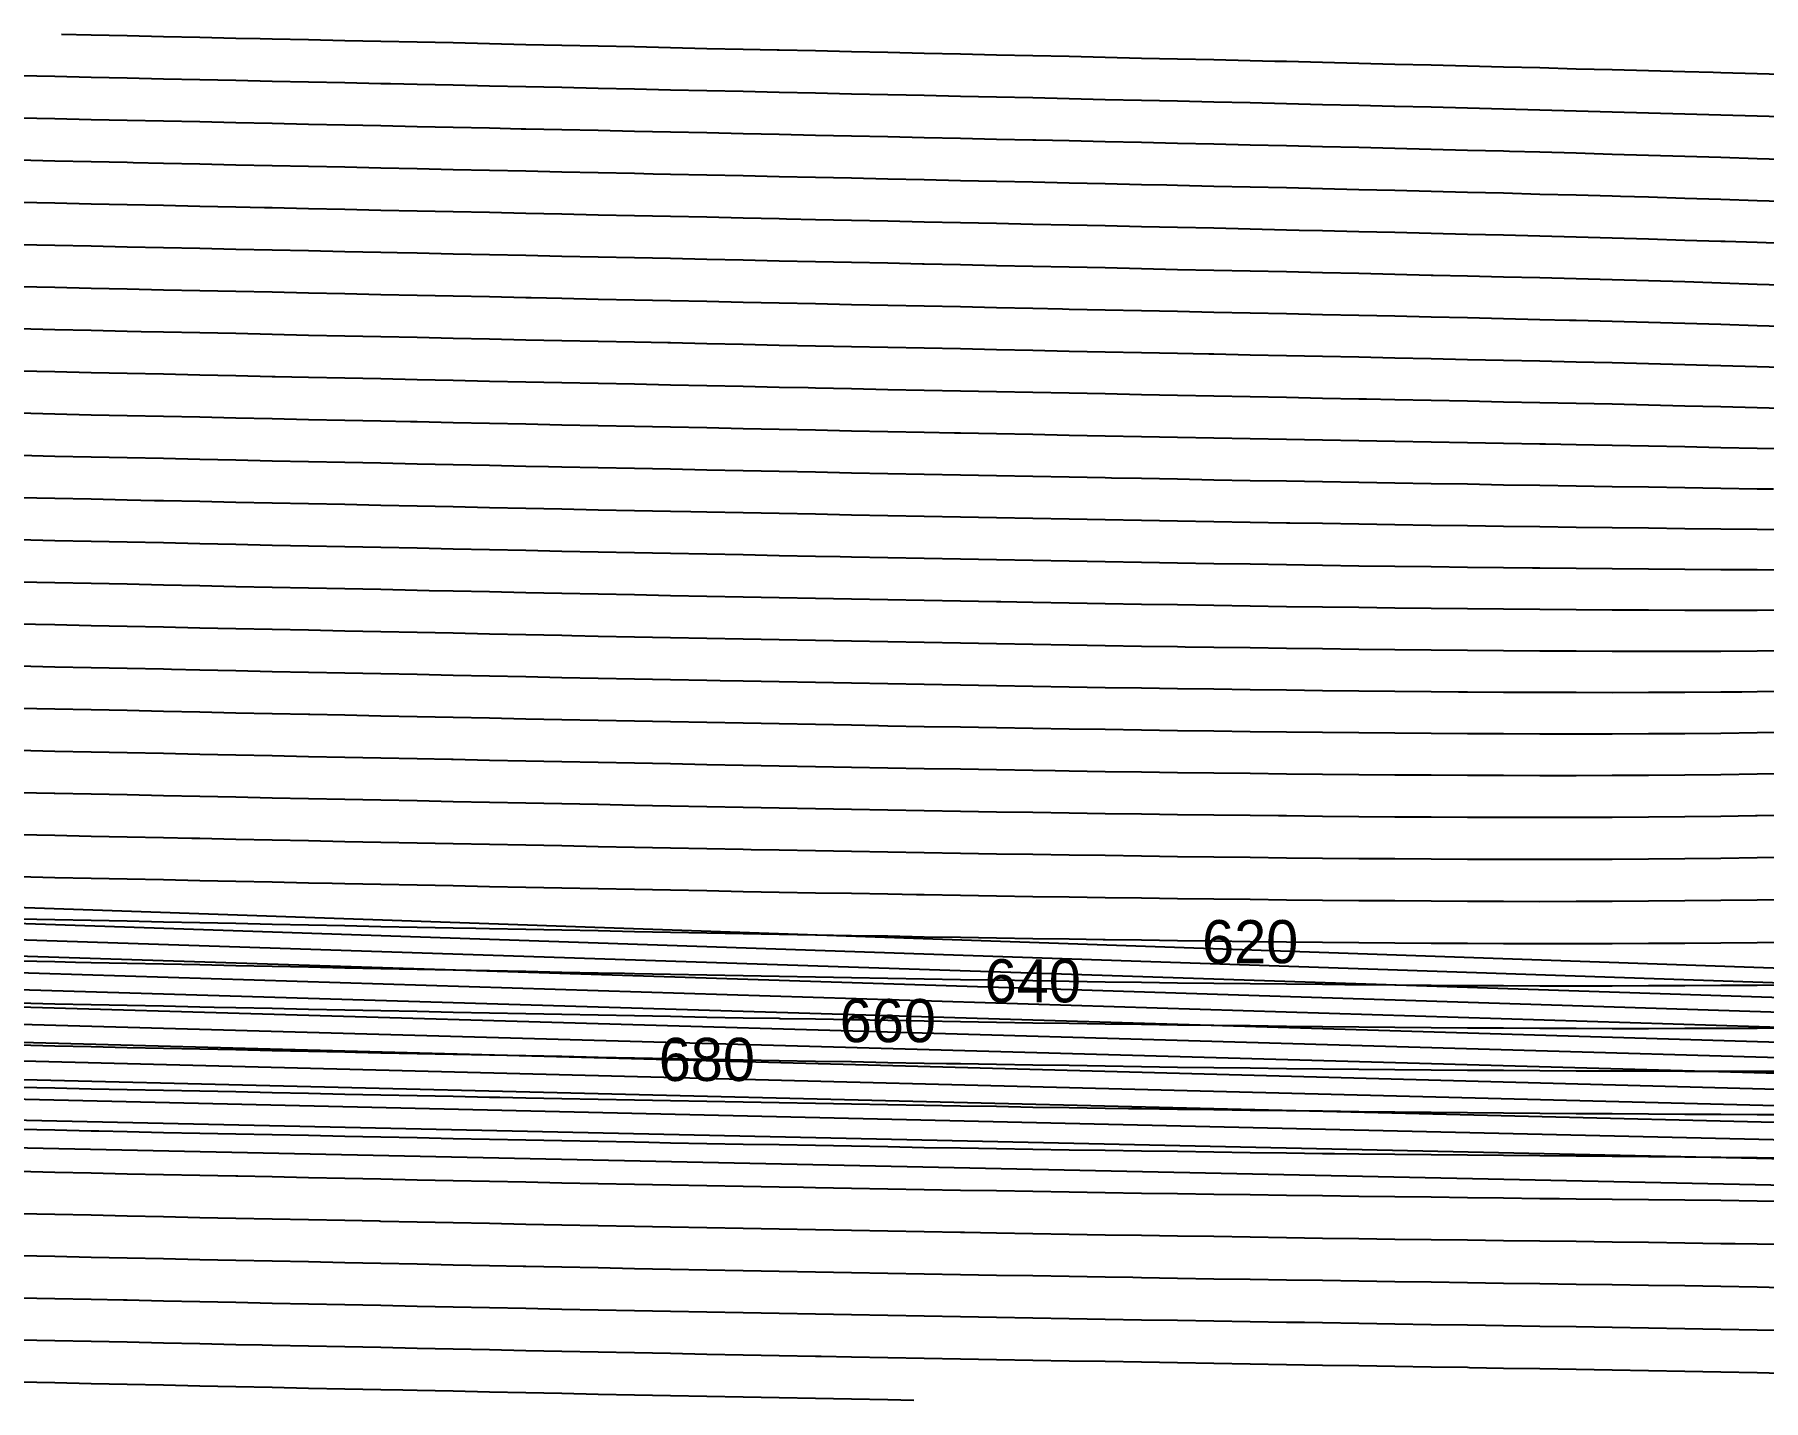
# Model space of a CAD drawing. Header units: metres. Extents: x 3386 to 5486, y 31 to 113.
# Drawn here: x 4318.3 to 4418.6, y 32.7 to 111.9 of the extents above; entities that cross this region are included whole.
import ezdxf
from ezdxf.enums import TextEntityAlignment as Align

# ---------------------------------------------------------------- set-up
doc = ezdxf.new("R2010")
doc.units = ezdxf.units.M
for name, color, linetype in [('Vs_200', 7, 'Continuous'), ('Vs_220', 7, 'Continuous'), ('Vs_240', 7, 'Continuous'), ('Vs_260', 7, 'Continuous'), ('Vs_280', 7, 'Continuous'), ('Vs_300', 7, 'Continuous'), ('Vs_320', 7, 'Continuous'), ('Vs_340', 7, 'Continuous'), ('Vs_360', 7, 'Continuous'), ('Vs_380', 7, 'Continuous'), ('Vs_400', 7, 'Continuous'), ('Vs_420', 7, 'Continuous'), ('Vs_440', 7, 'Continuous'), ('Vs_460', 7, 'Continuous'), ('Vs_480', 7, 'Continuous'), ('Vs_500', 7, 'Continuous'), ('Vs_520', 7, 'Continuous'), ('Vs_540', 7, 'Continuous'), ('Vs_560', 7, 'Continuous'), ('Vs_580', 7, 'Continuous'), ('Vs_600', 7, 'Continuous'), ('Vs_620', 7, 'Continuous'), ('Vs_640', 7, 'Continuous'), ('Vs_660', 7, 'Continuous'), ('Vs_680', 7, 'Continuous'), ('Vs_700', 7, 'Continuous'), ('Vs_720', 7, 'Continuous'), ('Vs_740', 7, 'Continuous'), ('Vs_760', 7, 'Continuous'), ('Vs_780', 7, 'Continuous'), ('Vs_800', 7, 'Continuous'), ('Vs_820', 7, 'Continuous'), ('Vs_840', 7, 'Continuous'), ('Vs_860', 7, 'Continuous'), ('Vs_880', 7, 'Continuous'), ('Vs_900', 7, 'Continuous'), ('Vs_920', 7, 'Continuous'), ('Vs_940', 7, 'Continuous'), ('Vs_960', 7, 'Continuous')]:
    doc.layers.add(name, color=color, linetype=linetype)

msp = doc.modelspace()

# ---------------------------------------------------------------- linework, layer by layer
at = {"layer": 'Vs_200'}
msp.add_lwpolyline([(4420.34, 109.61), (4418.24, 109.67), (4416.14, 109.73), (4415.7, 109.74), (4414.04, 109.78), (4411.94, 109.84), (4409.84, 109.9), (4407.74, 109.95), (4405.63, 110.01), (4403.53, 110.06), (4401.43, 110.12), (4399.33, 110.17), (4397.23, 110.22), (4395.13, 110.28), (4393.03, 110.33), (4390.93, 110.38), (4390.27, 110.39), (4388.83, 110.43), (4386.72, 110.48), (4384.62, 110.52), (4382.52, 110.57), (4380.42, 110.62), (4378.32, 110.67), (4376.22, 110.72), (4374.12, 110.76), (4372.02, 110.81), (4369.92, 110.86), (4367.81, 110.9), (4365.71, 110.95), (4363.61, 111), (4361.51, 111.04), (4361.38, 111.05), (4359.41, 111.09), (4357.31, 111.13), (4355.21, 111.18), (4353.11, 111.23), (4351.01, 111.27), (4348.9, 111.32), (4346.8, 111.36), (4344.7, 111.41), (4342.6, 111.46), (4340.5, 111.5), (4338.4, 111.55), (4336.3, 111.59), (4334.2, 111.64), (4332.1, 111.68), (4331.39, 111.7), (4329.99, 111.73), (4327.89, 111.77), (4325.79, 111.82), (4323.69, 111.87), (4321.59, 111.91), (4319.88, 111.95)], dxfattribs=at)
at = {"layer": 'Vs_220'}
msp.add_lwpolyline([(4420.34, 107.15), (4418.24, 107.21), (4416.14, 107.27), (4414.04, 107.33), (4411.94, 107.39), (4409.84, 107.45), (4407.74, 107.51), (4405.63, 107.56), (4403.53, 107.62), (4401.43, 107.67), (4399.33, 107.73), (4397.23, 107.78), (4397.17, 107.78), (4395.13, 107.83), (4393.03, 107.88), (4390.93, 107.93), (4388.83, 107.98), (4386.72, 108.03), (4384.62, 108.08), (4382.52, 108.13), (4380.42, 108.17), (4378.32, 108.22), (4376.22, 108.27), (4374.12, 108.32), (4372.02, 108.36), (4369.92, 108.41), (4368.87, 108.43), (4367.81, 108.46), (4365.71, 108.5), (4363.61, 108.55), (4361.51, 108.59), (4359.41, 108.64), (4357.31, 108.69), (4355.21, 108.73), (4353.11, 108.78), (4351.01, 108.82), (4348.9, 108.87), (4346.8, 108.91), (4344.7, 108.96), (4342.6, 109.01), (4340.5, 109.05), (4338.95, 109.09), (4338.4, 109.1), (4336.3, 109.14), (4334.2, 109.19), (4332.1, 109.23), (4329.99, 109.28), (4327.89, 109.33), (4325.79, 109.37), (4323.69, 109.42), (4321.59, 109.46), (4319.49, 109.51), (4317.39, 109.55)], dxfattribs=at)
at = {"layer": 'Vs_240'}
msp.add_lwpolyline([(4420.34, 104.69), (4418.24, 104.75), (4416.14, 104.82), (4414.04, 104.88), (4411.94, 104.94), (4409.84, 105), (4407.74, 105.06), (4405.63, 105.12), (4403.88, 105.17), (4403.53, 105.18), (4401.43, 105.23), (4399.33, 105.28), (4397.23, 105.34), (4395.13, 105.39), (4393.03, 105.44), (4390.93, 105.49), (4388.83, 105.54), (4386.72, 105.59), (4384.62, 105.63), (4382.52, 105.68), (4380.42, 105.73), (4378.32, 105.78), (4376.4, 105.82), (4376.22, 105.82), (4374.12, 105.87), (4372.02, 105.92), (4369.92, 105.96), (4367.81, 106.01), (4365.71, 106.06), (4363.61, 106.1), (4361.51, 106.15), (4359.41, 106.19), (4357.31, 106.24), (4355.21, 106.28), (4353.11, 106.33), (4351.01, 106.38), (4348.9, 106.42), (4346.8, 106.47), (4346.54, 106.47), (4344.7, 106.51), (4342.6, 106.56), (4340.5, 106.6), (4338.4, 106.65), (4336.3, 106.69), (4334.2, 106.74), (4332.1, 106.79), (4329.99, 106.83), (4327.89, 106.88), (4325.79, 106.92), (4323.69, 106.97), (4321.59, 107.01), (4319.49, 107.06), (4317.39, 107.1)], dxfattribs=at)
at = {"layer": 'Vs_260'}
msp.add_lwpolyline([(4420.34, 102.24), (4418.24, 102.31), (4416.14, 102.38), (4414.04, 102.44), (4411.94, 102.51), (4410.31, 102.55), (4409.84, 102.57), (4407.74, 102.63), (4405.63, 102.68), (4403.53, 102.74), (4401.43, 102.79), (4399.33, 102.85), (4397.23, 102.9), (4395.13, 102.95), (4393.03, 103), (4390.93, 103.05), (4388.83, 103.1), (4386.72, 103.14), (4384.62, 103.19), (4383.99, 103.21), (4382.52, 103.24), (4380.42, 103.29), (4378.32, 103.33), (4376.22, 103.38), (4374.12, 103.43), (4372.02, 103.47), (4369.92, 103.52), (4367.81, 103.56), (4365.71, 103.61), (4363.61, 103.66), (4361.51, 103.7), (4359.41, 103.75), (4357.31, 103.79), (4355.21, 103.84), (4354.19, 103.86), (4353.11, 103.88), (4351.01, 103.93), (4348.9, 103.97), (4346.8, 104.02), (4344.7, 104.06), (4342.6, 104.11), (4340.5, 104.16), (4338.4, 104.2), (4336.3, 104.25), (4334.2, 104.29), (4332.1, 104.34), (4329.99, 104.38), (4327.89, 104.43), (4325.79, 104.47), (4324.02, 104.51), (4323.69, 104.52), (4321.59, 104.57), (4319.49, 104.61), (4317.39, 104.66)], dxfattribs=at)
at = {"layer": 'Vs_280'}
msp.add_lwpolyline([(4420.34, 99.81), (4418.24, 99.88), (4416.39, 99.94), (4416.14, 99.95), (4414.04, 100.01), (4411.94, 100.08), (4409.84, 100.14), (4407.74, 100.2), (4405.63, 100.25), (4403.53, 100.31), (4401.43, 100.36), (4399.33, 100.41), (4397.23, 100.46), (4395.13, 100.51), (4393.03, 100.56), (4391.67, 100.59), (4390.93, 100.61), (4388.83, 100.66), (4386.72, 100.71), (4384.62, 100.75), (4382.52, 100.8), (4380.42, 100.85), (4378.32, 100.89), (4376.22, 100.94), (4374.12, 100.98), (4372.02, 101.03), (4369.92, 101.07), (4367.81, 101.12), (4365.71, 101.16), (4363.61, 101.21), (4361.93, 101.25), (4361.51, 101.26), (4359.41, 101.3), (4357.31, 101.35), (4355.21, 101.39), (4353.11, 101.44), (4351.01, 101.48), (4348.9, 101.53), (4346.8, 101.57), (4344.7, 101.62), (4342.6, 101.66), (4340.5, 101.71), (4338.4, 101.75), (4336.3, 101.8), (4334.2, 101.84), (4332.1, 101.89), (4331.65, 101.9), (4329.99, 101.94), (4327.89, 101.98), (4325.79, 102.03), (4323.69, 102.07), (4321.59, 102.12), (4319.49, 102.16), (4317.39, 102.21)], dxfattribs=at)
at = {"layer": 'Vs_300'}
msp.add_lwpolyline([(4420.34, 97.39), (4418.24, 97.46), (4416.14, 97.53), (4414.04, 97.6), (4411.94, 97.66), (4409.84, 97.72), (4407.74, 97.77), (4405.63, 97.83), (4403.53, 97.88), (4401.43, 97.93), (4399.45, 97.98), (4399.33, 97.98), (4397.23, 98.03), (4395.13, 98.08), (4393.03, 98.13), (4390.93, 98.18), (4388.83, 98.22), (4386.72, 98.27), (4384.62, 98.31), (4382.52, 98.36), (4380.42, 98.41), (4378.32, 98.45), (4376.22, 98.5), (4374.12, 98.54), (4372.02, 98.59), (4369.92, 98.63), (4369.82, 98.63), (4367.81, 98.68), (4365.71, 98.72), (4363.61, 98.77), (4361.51, 98.81), (4359.41, 98.86), (4357.31, 98.9), (4355.21, 98.95), (4353.11, 98.99), (4351.01, 99.04), (4348.9, 99.08), (4346.8, 99.13), (4344.7, 99.17), (4342.6, 99.22), (4340.5, 99.26), (4339.34, 99.29), (4338.4, 99.31), (4336.3, 99.35), (4334.2, 99.4), (4332.1, 99.44), (4329.99, 99.49), (4327.89, 99.53), (4325.79, 99.58), (4323.69, 99.62), (4321.59, 99.67), (4319.49, 99.72), (4317.39, 99.76)], dxfattribs=at)
at = {"layer": 'Vs_320'}
msp.add_lwpolyline([(4420.34, 94.99), (4418.24, 95.06), (4416.14, 95.13), (4414.04, 95.19), (4411.94, 95.25), (4409.84, 95.3), (4407.74, 95.36), (4407.36, 95.37), (4405.63, 95.41), (4403.53, 95.46), (4401.43, 95.51), (4399.33, 95.56), (4397.23, 95.61), (4395.13, 95.65), (4393.03, 95.7), (4390.93, 95.74), (4388.83, 95.79), (4386.72, 95.83), (4384.62, 95.88), (4382.52, 95.92), (4380.42, 95.97), (4378.32, 96.01), (4377.94, 96.02), (4376.22, 96.06), (4374.12, 96.1), (4372.02, 96.15), (4369.92, 96.19), (4367.81, 96.23), (4365.71, 96.28), (4363.61, 96.32), (4361.51, 96.37), (4359.41, 96.41), (4357.31, 96.46), (4355.21, 96.5), (4353.11, 96.55), (4351.01, 96.59), (4348.9, 96.64), (4347.12, 96.67), (4346.8, 96.68), (4344.7, 96.73), (4342.6, 96.77), (4340.5, 96.82), (4338.4, 96.86), (4336.3, 96.91), (4334.2, 96.95), (4332.1, 97), (4329.99, 97.04), (4327.89, 97.09), (4325.79, 97.13), (4323.69, 97.18), (4321.59, 97.22), (4319.49, 97.27), (4317.39, 97.31)], dxfattribs=at)
at = {"layer": 'Vs_340'}
msp.add_lwpolyline([(4420.34, 92.61), (4418.24, 92.67), (4416.14, 92.73), (4415.4, 92.75), (4414.04, 92.79), (4411.94, 92.85), (4409.84, 92.9), (4407.74, 92.95), (4405.63, 93), (4403.53, 93.04), (4401.43, 93.09), (4399.33, 93.14), (4397.23, 93.18), (4395.13, 93.23), (4393.03, 93.27), (4390.93, 93.31), (4388.83, 93.36), (4386.72, 93.4), (4386.44, 93.41), (4384.62, 93.44), (4382.52, 93.49), (4380.42, 93.53), (4378.32, 93.57), (4376.22, 93.62), (4374.12, 93.66), (4372.02, 93.71), (4369.92, 93.75), (4367.81, 93.79), (4365.71, 93.84), (4363.61, 93.88), (4361.51, 93.92), (4359.41, 93.97), (4357.31, 94.01), (4355.21, 94.06), (4355.04, 94.06), (4353.11, 94.1), (4351.01, 94.15), (4348.9, 94.19), (4346.8, 94.23), (4344.7, 94.28), (4342.6, 94.32), (4340.5, 94.37), (4338.4, 94.41), (4336.3, 94.46), (4334.2, 94.5), (4332.1, 94.55), (4329.99, 94.6), (4327.89, 94.64), (4325.79, 94.69), (4324.5, 94.71), (4323.69, 94.73), (4321.59, 94.78), (4319.49, 94.82), (4317.39, 94.87)], dxfattribs=at)
at = {"layer": 'Vs_360'}
msp.add_lwpolyline([(4420.34, 90.24), (4418.24, 90.3), (4416.14, 90.35), (4414.04, 90.4), (4411.94, 90.45), (4409.84, 90.5), (4407.74, 90.55), (4405.63, 90.59), (4403.53, 90.63), (4401.43, 90.68), (4399.33, 90.72), (4397.23, 90.76), (4395.58, 90.79), (4395.13, 90.8), (4393.03, 90.84), (4390.93, 90.89), (4388.83, 90.93), (4386.72, 90.97), (4384.62, 91.01), (4382.52, 91.05), (4380.42, 91.1), (4378.32, 91.14), (4376.22, 91.18), (4374.12, 91.22), (4372.02, 91.27), (4369.92, 91.31), (4367.81, 91.35), (4365.71, 91.39), (4363.61, 91.44), (4363.18, 91.45), (4361.51, 91.48), (4359.41, 91.53), (4357.31, 91.57), (4355.21, 91.61), (4353.11, 91.66), (4351.01, 91.7), (4348.9, 91.75), (4346.8, 91.79), (4344.7, 91.83), (4342.6, 91.88), (4340.5, 91.92), (4338.4, 91.97), (4336.3, 92.01), (4334.2, 92.06), (4332.26, 92.1), (4332.1, 92.1), (4329.99, 92.15), (4327.89, 92.19), (4325.79, 92.24), (4323.69, 92.28), (4321.59, 92.33), (4319.49, 92.38), (4317.39, 92.42)], dxfattribs=at)
at = {"layer": 'Vs_380'}
msp.add_lwpolyline([(4420.34, 87.89), (4418.24, 87.94), (4416.14, 87.98), (4414.04, 88.03), (4411.94, 88.07), (4409.84, 88.11), (4407.74, 88.15), (4405.96, 88.18), (4405.63, 88.19), (4403.53, 88.23), (4401.43, 88.27), (4399.33, 88.3), (4397.23, 88.34), (4395.13, 88.38), (4393.03, 88.42), (4390.93, 88.46), (4388.83, 88.5), (4386.72, 88.54), (4384.62, 88.58), (4382.52, 88.62), (4380.42, 88.66), (4378.32, 88.7), (4376.22, 88.74), (4374.12, 88.79), (4372.02, 88.83), (4371.68, 88.83), (4369.92, 88.87), (4367.81, 88.91), (4365.71, 88.95), (4363.61, 89), (4361.51, 89.04), (4359.41, 89.08), (4357.31, 89.13), (4355.21, 89.17), (4353.11, 89.21), (4351.01, 89.26), (4348.9, 89.3), (4346.8, 89.35), (4344.7, 89.39), (4342.6, 89.43), (4340.5, 89.48), (4340.11, 89.49), (4338.4, 89.52), (4336.3, 89.57), (4334.2, 89.61), (4332.1, 89.66), (4329.99, 89.7), (4327.89, 89.75), (4325.79, 89.79), (4323.69, 89.84), (4321.59, 89.88), (4319.49, 89.93), (4317.39, 89.98)], dxfattribs=at)
at = {"layer": 'Vs_400'}
msp.add_lwpolyline([(4419.19, 85.57), (4418.24, 85.58), (4416.14, 85.62), (4414.04, 85.65), (4411.94, 85.69), (4409.84, 85.72), (4407.74, 85.75), (4405.63, 85.79), (4403.53, 85.82), (4401.43, 85.86), (4399.33, 85.89), (4397.23, 85.93), (4395.13, 85.96), (4393.03, 86), (4390.93, 86.04), (4388.83, 86.07), (4386.72, 86.11), (4384.62, 86.15), (4382.52, 86.19), (4380.79, 86.22), (4380.42, 86.23), (4378.32, 86.27), (4376.22, 86.31), (4374.12, 86.35), (4372.02, 86.39), (4369.92, 86.43), (4367.81, 86.47), (4365.71, 86.51), (4363.61, 86.56), (4361.51, 86.6), (4359.41, 86.64), (4357.31, 86.68), (4355.21, 86.73), (4353.11, 86.77), (4351.01, 86.81), (4348.9, 86.86), (4348.13, 86.87), (4346.8, 86.9), (4344.7, 86.95), (4342.6, 86.99), (4340.5, 87.03), (4338.4, 87.08), (4336.3, 87.12), (4334.2, 87.17), (4332.1, 87.21), (4329.99, 87.26), (4327.89, 87.3), (4325.79, 87.35), (4323.69, 87.39), (4321.59, 87.44), (4319.49, 87.48), (4317.47, 87.53)], dxfattribs=at)
at = {"layer": 'Vs_420'}
msp.add_lwpolyline([(4420.34, 83.21), (4418.24, 83.24), (4416.14, 83.26), (4414.04, 83.28), (4411.94, 83.31), (4409.84, 83.33), (4407.74, 83.36), (4405.63, 83.39), (4403.53, 83.42), (4401.43, 83.45), (4399.33, 83.48), (4397.23, 83.51), (4395.13, 83.54), (4393.03, 83.58), (4391.14, 83.61), (4390.93, 83.61), (4388.83, 83.65), (4386.72, 83.68), (4384.62, 83.72), (4382.52, 83.76), (4380.42, 83.79), (4378.32, 83.83), (4376.22, 83.87), (4374.12, 83.91), (4372.02, 83.95), (4369.92, 83.99), (4367.81, 84.03), (4365.71, 84.07), (4363.61, 84.12), (4361.51, 84.16), (4359.41, 84.2), (4357.31, 84.24), (4356.39, 84.26), (4355.21, 84.29), (4353.11, 84.33), (4351.01, 84.37), (4348.9, 84.41), (4346.8, 84.46), (4344.7, 84.5), (4342.6, 84.55), (4340.5, 84.59), (4338.4, 84.63), (4336.3, 84.68), (4334.2, 84.72), (4332.1, 84.77), (4329.99, 84.81), (4327.89, 84.86), (4325.79, 84.9), (4325.26, 84.91), (4323.69, 84.95), (4321.59, 84.99), (4319.49, 85.04), (4317.39, 85.08)], dxfattribs=at)
at = {"layer": 'Vs_440'}
msp.add_lwpolyline([(4420.34, 80.88), (4418.24, 80.89), (4416.14, 80.9), (4414.04, 80.91), (4411.94, 80.93), (4409.84, 80.95), (4407.74, 80.97), (4405.63, 80.99), (4405.2, 80.99), (4403.53, 81.01), (4401.43, 81.04), (4399.33, 81.07), (4397.23, 81.09), (4395.13, 81.12), (4393.03, 81.16), (4390.93, 81.19), (4388.83, 81.22), (4386.72, 81.25), (4384.62, 81.29), (4382.52, 81.33), (4380.42, 81.36), (4378.32, 81.4), (4376.22, 81.44), (4374.12, 81.48), (4372.02, 81.51), (4369.92, 81.55), (4367.81, 81.59), (4365.71, 81.64), (4365.04, 81.65), (4363.61, 81.68), (4361.51, 81.72), (4359.41, 81.76), (4357.31, 81.8), (4355.21, 81.84), (4353.11, 81.89), (4351.01, 81.93), (4348.9, 81.97), (4346.8, 82.02), (4344.7, 82.06), (4342.6, 82.1), (4340.5, 82.15), (4338.4, 82.19), (4336.3, 82.24), (4334.2, 82.28), (4333.16, 82.3), (4332.1, 82.32), (4329.99, 82.37), (4327.89, 82.41), (4325.79, 82.46), (4323.69, 82.5), (4321.59, 82.55), (4319.49, 82.59), (4317.39, 82.64)], dxfattribs=at)
at = {"layer": 'Vs_460'}
msp.add_lwpolyline([(4420.34, 78.55), (4418.24, 78.54), (4416.14, 78.54), (4414.04, 78.54), (4411.94, 78.55), (4409.84, 78.56), (4407.74, 78.57), (4405.63, 78.59), (4403.53, 78.61), (4401.43, 78.63), (4399.33, 78.65), (4397.23, 78.68), (4395.13, 78.71), (4393.03, 78.73), (4390.93, 78.76), (4388.83, 78.79), (4386.72, 78.83), (4384.62, 78.86), (4382.52, 78.89), (4380.42, 78.93), (4378.32, 78.97), (4376.22, 79), (4374.36, 79.04), (4374.12, 79.04), (4372.02, 79.08), (4369.92, 79.12), (4367.81, 79.16), (4365.71, 79.2), (4363.61, 79.24), (4361.51, 79.28), (4359.41, 79.32), (4357.31, 79.36), (4355.21, 79.4), (4353.11, 79.44), (4351.01, 79.49), (4348.9, 79.53), (4346.8, 79.57), (4344.7, 79.62), (4342.6, 79.66), (4341.2, 79.69), (4340.5, 79.7), (4338.4, 79.75), (4336.3, 79.79), (4334.2, 79.84), (4332.1, 79.88), (4329.99, 79.92), (4327.89, 79.97), (4325.79, 80.01), (4323.69, 80.06), (4321.59, 80.1), (4319.49, 80.15), (4317.39, 80.19)], dxfattribs=at)
at = {"layer": 'Vs_480'}
msp.add_lwpolyline([(4420.34, 76.2), (4418.24, 76.18), (4416.14, 76.17), (4414.04, 76.17), (4411.94, 76.17), (4409.84, 76.17), (4407.74, 76.18), (4405.63, 76.19), (4403.53, 76.2), (4401.43, 76.22), (4399.33, 76.24), (4397.23, 76.26), (4395.13, 76.28), (4393.03, 76.31), (4390.93, 76.34), (4388.83, 76.37), (4386.72, 76.4), (4385.06, 76.42), (4384.62, 76.43), (4382.52, 76.46), (4380.42, 76.5), (4378.32, 76.53), (4376.22, 76.57), (4374.12, 76.6), (4372.02, 76.64), (4369.92, 76.68), (4367.81, 76.72), (4365.71, 76.76), (4363.61, 76.8), (4361.51, 76.84), (4359.41, 76.88), (4357.31, 76.92), (4355.21, 76.96), (4353.11, 77), (4351.01, 77.04), (4349.47, 77.08), (4348.9, 77.09), (4346.8, 77.13), (4344.7, 77.17), (4342.6, 77.22), (4340.5, 77.26), (4338.4, 77.3), (4336.3, 77.35), (4334.2, 77.39), (4332.1, 77.44), (4329.99, 77.48), (4327.89, 77.52), (4325.79, 77.57), (4323.69, 77.61), (4321.59, 77.66), (4319.49, 77.7), (4318.36, 77.73), (4317.39, 77.75)], dxfattribs=at)
at = {"layer": 'Vs_500'}
msp.add_lwpolyline([(4420.34, 73.84), (4418.24, 73.82), (4417.36, 73.81), (4416.14, 73.8), (4414.04, 73.78), (4411.94, 73.78), (4409.84, 73.77), (4407.74, 73.78), (4405.63, 73.78), (4403.53, 73.79), (4401.43, 73.8), (4400.91, 73.81), (4399.33, 73.82), (4397.23, 73.84), (4395.13, 73.86), (4393.03, 73.89), (4390.93, 73.91), (4388.83, 73.94), (4386.72, 73.97), (4384.62, 74), (4382.52, 74.03), (4380.42, 74.06), (4378.32, 74.1), (4376.22, 74.13), (4374.12, 74.17), (4372.02, 74.2), (4369.92, 74.24), (4367.81, 74.28), (4365.71, 74.32), (4363.61, 74.36), (4361.51, 74.4), (4359.41, 74.44), (4358.08, 74.46), (4357.31, 74.48), (4355.21, 74.52), (4353.11, 74.56), (4351.01, 74.6), (4348.9, 74.64), (4346.8, 74.69), (4344.7, 74.73), (4342.6, 74.77), (4340.5, 74.82), (4338.4, 74.86), (4336.3, 74.9), (4334.2, 74.95), (4332.1, 74.99), (4329.99, 75.04), (4327.89, 75.08), (4326.26, 75.12), (4325.79, 75.13), (4323.69, 75.17), (4321.59, 75.22), (4319.49, 75.26), (4317.39, 75.31)], dxfattribs=at)
at = {"layer": 'Vs_520'}
msp.add_lwpolyline([(4420.34, 71.47), (4418.24, 71.44), (4416.14, 71.41), (4414.04, 71.39), (4411.94, 71.38), (4409.84, 71.37), (4407.74, 71.37), (4405.63, 71.37), (4403.53, 71.38), (4401.43, 71.39), (4399.33, 71.4), (4397.23, 71.42), (4395.13, 71.44), (4393.03, 71.46), (4390.93, 71.48), (4388.83, 71.51), (4386.72, 71.54), (4384.62, 71.56), (4382.52, 71.6), (4380.42, 71.63), (4378.32, 71.66), (4376.22, 71.69), (4374.12, 71.73), (4372.02, 71.77), (4369.92, 71.8), (4367.81, 71.84), (4367.27, 71.85), (4365.71, 71.88), (4363.61, 71.92), (4361.51, 71.96), (4359.41, 72), (4357.31, 72.04), (4355.21, 72.08), (4353.11, 72.12), (4351.01, 72.16), (4348.9, 72.2), (4346.8, 72.24), (4344.7, 72.29), (4342.6, 72.33), (4340.5, 72.37), (4338.4, 72.42), (4336.3, 72.46), (4334.28, 72.5), (4334.2, 72.5), (4332.1, 72.55), (4329.99, 72.59), (4327.89, 72.64), (4325.79, 72.68), (4323.69, 72.73), (4321.59, 72.77), (4319.49, 72.82), (4317.39, 72.86)], dxfattribs=at)
at = {"layer": 'Vs_540'}
msp.add_lwpolyline([(4420.34, 69.08), (4418.24, 69.04), (4416.14, 69.01), (4414.04, 68.98), (4411.94, 68.97), (4409.84, 68.96), (4407.74, 68.95), (4405.63, 68.95), (4403.53, 68.96), (4401.43, 68.96), (4399.33, 68.98), (4397.23, 68.99), (4395.13, 69.01), (4393.03, 69.03), (4390.93, 69.05), (4388.83, 69.08), (4386.72, 69.1), (4384.62, 69.13), (4382.52, 69.16), (4380.42, 69.19), (4378.32, 69.22), (4377.52, 69.24), (4376.22, 69.26), (4374.12, 69.29), (4372.02, 69.33), (4369.92, 69.36), (4367.81, 69.4), (4365.71, 69.44), (4363.61, 69.48), (4361.51, 69.52), (4359.41, 69.55), (4357.31, 69.59), (4355.21, 69.64), (4353.11, 69.68), (4351.01, 69.72), (4348.9, 69.76), (4346.8, 69.8), (4344.7, 69.84), (4342.6, 69.89), (4342.5, 69.89), (4340.5, 69.93), (4338.4, 69.97), (4336.3, 70.02), (4334.2, 70.06), (4332.1, 70.11), (4329.99, 70.15), (4327.89, 70.19), (4325.79, 70.24), (4323.69, 70.28), (4321.59, 70.33), (4319.49, 70.37), (4317.39, 70.42)], dxfattribs=at)
at = {"layer": 'Vs_560'}
msp.add_lwpolyline([(4420.34, 66.67), (4418.24, 66.62), (4418.15, 66.62), (4416.14, 66.59), (4414.04, 66.57), (4411.94, 66.55), (4409.84, 66.53), (4407.74, 66.53), (4405.63, 66.53), (4403.53, 66.53), (4401.43, 66.54), (4399.33, 66.55), (4397.23, 66.56), (4395.13, 66.58), (4393.03, 66.6), (4390.93, 66.62), (4390.48, 66.62), (4388.83, 66.64), (4386.72, 66.67), (4384.62, 66.69), (4382.52, 66.72), (4380.42, 66.75), (4378.32, 66.79), (4376.22, 66.82), (4374.12, 66.85), (4372.02, 66.89), (4369.92, 66.92), (4367.81, 66.96), (4365.71, 67), (4363.61, 67.04), (4361.51, 67.07), (4359.41, 67.11), (4357.31, 67.15), (4355.21, 67.19), (4353.11, 67.23), (4351.01, 67.28), (4350.98, 67.28), (4348.9, 67.32), (4346.8, 67.36), (4344.7, 67.4), (4342.6, 67.44), (4340.5, 67.49), (4338.4, 67.53), (4336.3, 67.57), (4334.2, 67.62), (4332.1, 67.66), (4329.99, 67.71), (4327.89, 67.75), (4325.79, 67.79), (4323.69, 67.84), (4321.59, 67.88), (4319.49, 67.93), (4319.45, 67.93), (4317.39, 67.97)], dxfattribs=at)
at = {"layer": 'Vs_580'}
msp.add_lwpolyline([(4420.34, 64.23), (4418.24, 64.19), (4416.14, 64.16), (4414.04, 64.13), (4411.94, 64.12), (4409.84, 64.1), (4407.74, 64.1), (4405.63, 64.09), (4403.53, 64.1), (4401.43, 64.1), (4399.33, 64.11), (4397.23, 64.13), (4395.13, 64.14), (4393.03, 64.16), (4390.93, 64.18), (4388.83, 64.21), (4386.72, 64.23), (4384.62, 64.26), (4382.52, 64.29), (4380.42, 64.32), (4378.32, 64.35), (4376.22, 64.38), (4374.12, 64.41), (4372.02, 64.45), (4369.92, 64.48), (4367.81, 64.52), (4365.71, 64.56), (4363.61, 64.59), (4361.51, 64.63), (4359.89, 64.66), (4359.41, 64.67), (4357.31, 64.71), (4355.21, 64.75), (4353.11, 64.79), (4351.01, 64.83), (4348.9, 64.88), (4346.8, 64.92), (4344.7, 64.96), (4342.6, 65), (4340.5, 65.04), (4338.4, 65.09), (4336.3, 65.13), (4334.2, 65.17), (4332.1, 65.22), (4329.99, 65.26), (4327.89, 65.31), (4327.44, 65.32), (4325.79, 65.35), (4323.69, 65.4), (4321.59, 65.44), (4319.49, 65.49), (4317.39, 65.53)], dxfattribs=at)
at = {"layer": 'Vs_600'}
msp.add_lwpolyline([(4420.34, 61.78), (4418.24, 61.74), (4416.14, 61.71), (4414.04, 61.69), (4411.94, 61.67), (4409.84, 61.66), (4407.74, 61.66), (4405.63, 61.65), (4403.53, 61.66), (4401.43, 61.66), (4399.33, 61.67), (4397.23, 61.69), (4395.13, 61.7), (4393.03, 61.72), (4390.93, 61.74), (4388.83, 61.77), (4386.72, 61.79), (4384.62, 61.82), (4382.52, 61.85), (4380.42, 61.88), (4378.32, 61.91), (4376.22, 61.94), (4374.12, 61.97), (4372.02, 62.01), (4369.92, 62.04), (4369.48, 62.05), (4367.81, 62.08), (4365.71, 62.12), (4363.61, 62.15), (4361.51, 62.19), (4359.41, 62.23), (4357.31, 62.27), (4355.21, 62.31), (4353.11, 62.35), (4351.01, 62.39), (4348.9, 62.43), (4346.8, 62.47), (4344.7, 62.52), (4342.6, 62.56), (4340.5, 62.6), (4338.4, 62.65), (4336.3, 62.69), (4335.57, 62.7), (4334.2, 62.73), (4332.1, 62.78), (4329.99, 62.82), (4327.89, 62.86), (4325.79, 62.91), (4323.69, 62.95), (4321.59, 63), (4319.49, 63.04), (4317.39, 63.09)], dxfattribs=at)
at = {"layer": 'Vs_620'}
msp.add_lwpolyline([(4420.34, 59.3), (4418.24, 59.27), (4416.14, 59.25), (4414.04, 59.23), (4411.94, 59.22), (4409.84, 59.21), (4407.74, 59.21), (4405.63, 59.21), (4403.53, 59.21), (4401.43, 59.22), (4399.33, 59.23), (4397.23, 59.25), (4395.13, 59.26), (4393.03, 59.28), (4390.93, 59.3), (4388.83, 59.33), (4386.72, 59.35), (4384.62, 59.38), (4382.52, 59.41), (4380.42, 59.44), (4380.3, 59.44), (4378.32, 59.47), (4376.22, 59.5), (4374.12, 59.53), (4372.02, 59.57), (4369.92, 59.6), (4367.81, 59.64), (4365.71, 59.67), (4363.61, 59.71), (4361.51, 59.75), (4359.41, 59.79), (4357.31, 59.83), (4355.21, 59.87), (4353.11, 59.91), (4351.01, 59.95), (4348.9, 59.99), (4346.8, 60.03), (4344.7, 60.07), (4343.9, 60.09), (4342.6, 60.12), (4340.5, 60.16), (4338.4, 60.2), (4336.3, 60.25), (4334.2, 60.29), (4332.1, 60.33), (4329.99, 60.38), (4327.89, 60.42), (4325.79, 60.47), (4323.69, 60.51), (4321.59, 60.55), (4319.49, 60.6), (4317.39, 60.64)], dxfattribs=at)
at = {"layer": 'Vs_640'}
msp.add_lwpolyline([(4420.34, 56.81), (4418.24, 56.79), (4416.14, 56.78), (4414.04, 56.76), (4411.94, 56.76), (4409.84, 56.75), (4407.74, 56.75), (4405.63, 56.75), (4403.53, 56.76), (4401.43, 56.77), (4399.33, 56.78), (4397.23, 56.8), (4395.13, 56.82), (4394.33, 56.82), (4393.03, 56.84), (4390.93, 56.86), (4388.83, 56.88), (4386.72, 56.91), (4384.62, 56.93), (4382.52, 56.96), (4380.42, 56.99), (4378.32, 57.02), (4376.22, 57.06), (4374.12, 57.09), (4372.02, 57.12), (4369.92, 57.16), (4367.81, 57.2), (4365.71, 57.23), (4363.61, 57.27), (4361.51, 57.31), (4359.41, 57.35), (4357.31, 57.39), (4355.21, 57.43), (4353.11, 57.47), (4352.53, 57.48), (4351.01, 57.51), (4348.9, 57.55), (4346.8, 57.59), (4344.7, 57.63), (4342.6, 57.67), (4340.5, 57.72), (4338.4, 57.76), (4336.3, 57.8), (4334.2, 57.85), (4332.1, 57.89), (4329.99, 57.93), (4327.89, 57.98), (4325.79, 58.02), (4323.69, 58.07), (4321.59, 58.11), (4320.69, 58.13), (4319.49, 58.16), (4317.39, 58.2)], dxfattribs=at)
at = {"layer": 'Vs_660'}
msp.add_lwpolyline([(4420.34, 54.31), (4418.24, 54.3), (4416.14, 54.29), (4414.04, 54.29), (4411.94, 54.28), (4409.84, 54.28), (4407.74, 54.29), (4405.63, 54.3), (4403.53, 54.31), (4401.43, 54.32), (4399.33, 54.33), (4397.23, 54.35), (4395.13, 54.37), (4393.03, 54.39), (4390.93, 54.41), (4388.83, 54.44), (4386.72, 54.46), (4384.62, 54.49), (4382.52, 54.52), (4380.42, 54.55), (4378.32, 54.58), (4376.22, 54.61), (4374.12, 54.65), (4372.02, 54.68), (4369.92, 54.72), (4367.81, 54.75), (4365.71, 54.79), (4363.61, 54.83), (4361.56, 54.86), (4361.51, 54.87), (4359.41, 54.9), (4357.31, 54.94), (4355.21, 54.98), (4353.11, 55.02), (4351.01, 55.06), (4348.9, 55.11), (4346.8, 55.15), (4344.7, 55.19), (4342.6, 55.23), (4340.5, 55.27), (4338.4, 55.32), (4336.3, 55.36), (4334.2, 55.4), (4332.1, 55.45), (4329.99, 55.49), (4328.73, 55.52), (4327.89, 55.54), (4325.79, 55.58), (4323.69, 55.62), (4321.59, 55.67), (4319.49, 55.71), (4317.39, 55.76)], dxfattribs=at)
at = {"layer": 'Vs_680'}
msp.add_lwpolyline([(4420.34, 51.8), (4418.24, 51.8), (4416.14, 51.8), (4414.04, 51.8), (4411.94, 51.81), (4409.84, 51.81), (4407.74, 51.82), (4405.63, 51.83), (4403.53, 51.85), (4401.43, 51.86), (4399.33, 51.88), (4397.23, 51.9), (4395.13, 51.92), (4393.03, 51.94), (4390.93, 51.96), (4388.83, 51.99), (4386.72, 52.02), (4384.62, 52.04), (4382.52, 52.07), (4380.42, 52.1), (4378.32, 52.14), (4376.22, 52.17), (4374.12, 52.2), (4372.02, 52.24), (4371.21, 52.25), (4369.92, 52.27), (4367.81, 52.31), (4365.71, 52.35), (4363.61, 52.38), (4361.51, 52.42), (4359.41, 52.46), (4357.31, 52.5), (4355.21, 52.54), (4353.11, 52.58), (4351.01, 52.62), (4348.9, 52.66), (4346.8, 52.7), (4344.7, 52.75), (4342.6, 52.79), (4340.5, 52.83), (4338.4, 52.87), (4336.93, 52.9), (4336.3, 52.92), (4334.2, 52.96), (4332.1, 53), (4329.99, 53.05), (4327.89, 53.09), (4325.79, 53.14), (4323.69, 53.18), (4321.59, 53.23), (4319.49, 53.27), (4317.39, 53.32)], dxfattribs=at)
at = {"layer": 'Vs_700'}
for points in [[(3386.6, 93.52), (4884.3, 41.73)], [(4420.34, 49.29), (4418.24, 49.29), (4416.14, 49.3), (4414.04, 49.31), (4411.94, 49.32), (4409.84, 49.34), (4407.74, 49.35), (4405.63, 49.37), (4403.53, 49.38), (4401.43, 49.4), (4399.33, 49.42), (4397.23, 49.44), (4395.13, 49.46), (4393.03, 49.49), (4390.93, 49.51), (4388.83, 49.54), (4386.72, 49.57), (4384.62, 49.6), (4382.52, 49.63), (4381.78, 49.64), (4380.42, 49.66), (4378.32, 49.69), (4376.22, 49.72), (4374.12, 49.76), (4372.02, 49.79), (4369.92, 49.83), (4367.81, 49.87), (4365.71, 49.9), (4363.61, 49.94), (4361.51, 49.98), (4359.41, 50.02), (4357.31, 50.06), (4355.21, 50.1), (4353.11, 50.14), (4351.01, 50.18), (4348.9, 50.22), (4346.8, 50.26), (4345.31, 50.29), (4344.7, 50.3), (4342.6, 50.35), (4340.5, 50.39), (4338.4, 50.43), (4336.3, 50.47), (4334.2, 50.52), (4332.1, 50.56), (4329.99, 50.61), (4327.89, 50.65), (4325.79, 50.69), (4323.69, 50.74), (4321.59, 50.78), (4319.49, 50.83), (4317.39, 50.87)]]:
    msp.add_lwpolyline(points, dxfattribs=at)
at = {"layer": 'Vs_720'}
for points in [[(3386.6, 91.76), (4891.05, 41.06)], [(4420.34, 46.77), (4418.24, 46.79), (4416.14, 46.81), (4414.04, 46.82), (4411.94, 46.84), (4409.84, 46.86), (4407.74, 46.88), (4405.63, 46.9), (4403.53, 46.92), (4401.43, 46.94), (4399.33, 46.96), (4397.23, 46.98), (4395.13, 47.01), (4393.73, 47.03), (4393.03, 47.03), (4390.93, 47.06), (4388.83, 47.09), (4386.72, 47.12), (4384.62, 47.15), (4382.52, 47.18), (4380.42, 47.21), (4378.32, 47.24), (4376.22, 47.28), (4374.12, 47.31), (4372.02, 47.35), (4369.92, 47.38), (4367.81, 47.42), (4365.71, 47.46), (4363.61, 47.5), (4361.51, 47.54), (4359.41, 47.57), (4357.31, 47.61), (4355.21, 47.65), (4353.95, 47.68), (4353.11, 47.69), (4351.01, 47.74), (4348.9, 47.78), (4346.8, 47.82), (4344.7, 47.86), (4342.6, 47.9), (4340.5, 47.95), (4338.4, 47.99), (4336.3, 48.03), (4334.2, 48.08), (4332.1, 48.12), (4329.99, 48.16), (4327.89, 48.21), (4325.79, 48.25), (4323.69, 48.3), (4322.03, 48.33), (4321.59, 48.34), (4319.49, 48.39), (4317.39, 48.43)]]:
    msp.add_lwpolyline(points, dxfattribs=at)
at = {"layer": 'Vs_740'}
for points in [[(3386.6, 89.98), (4897.83, 40.41)], [(4420.34, 44.25), (4418.24, 44.28), (4416.14, 44.31), (4414.04, 44.33), (4411.94, 44.35), (4409.84, 44.38), (4407.74, 44.4), (4406.78, 44.41), (4405.63, 44.42), (4403.53, 44.45), (4401.43, 44.47), (4399.33, 44.5), (4397.23, 44.52), (4395.13, 44.55), (4393.03, 44.58), (4390.93, 44.61), (4388.83, 44.64), (4386.72, 44.67), (4384.62, 44.7), (4382.52, 44.73), (4380.42, 44.76), (4378.32, 44.8), (4376.22, 44.83), (4374.12, 44.87), (4372.02, 44.9), (4369.92, 44.94), (4367.81, 44.98), (4365.71, 45.01), (4363.61, 45.05), (4362.91, 45.07), (4361.51, 45.09), (4359.41, 45.13), (4357.31, 45.17), (4355.21, 45.21), (4353.11, 45.25), (4351.01, 45.29), (4348.9, 45.33), (4346.8, 45.38), (4344.7, 45.42), (4342.6, 45.46), (4340.5, 45.5), (4338.4, 45.55), (4336.3, 45.59), (4334.2, 45.63), (4332.1, 45.68), (4330.11, 45.72), (4329.99, 45.72), (4327.89, 45.77), (4325.79, 45.81), (4323.69, 45.85), (4321.59, 45.9), (4319.49, 45.94), (4317.39, 45.99)]]:
    msp.add_lwpolyline(points, dxfattribs=at)
at = {"layer": 'Vs_760'}
for points in [[(3386.6, 88.18), (4904.66, 39.78)], [(4420.34, 41.74), (4418.24, 41.78), (4416.96, 41.8), (4416.14, 41.81), (4414.04, 41.84), (4411.94, 41.87), (4409.84, 41.9), (4407.74, 41.93), (4405.63, 41.95), (4403.53, 41.98), (4401.43, 42.01), (4399.33, 42.04), (4397.23, 42.06), (4395.13, 42.09), (4393.03, 42.12), (4390.93, 42.15), (4388.83, 42.18), (4386.72, 42.22), (4384.62, 42.25), (4382.52, 42.28), (4380.42, 42.31), (4378.32, 42.35), (4376.22, 42.38), (4374.12, 42.42), (4372.26, 42.45), (4372.02, 42.46), (4369.92, 42.49), (4367.81, 42.53), (4365.71, 42.57), (4363.61, 42.61), (4361.51, 42.65), (4359.41, 42.69), (4357.31, 42.73), (4355.21, 42.77), (4353.11, 42.81), (4351.01, 42.85), (4348.9, 42.89), (4346.8, 42.93), (4344.7, 42.98), (4342.6, 43.02), (4340.5, 43.06), (4338.4, 43.1), (4338.31, 43.11), (4336.3, 43.15), (4334.2, 43.19), (4332.1, 43.23), (4329.99, 43.28), (4327.89, 43.32), (4325.79, 43.37), (4323.69, 43.41), (4321.59, 43.46), (4319.49, 43.5), (4317.39, 43.55)]]:
    msp.add_lwpolyline(points, dxfattribs=at)
at = {"layer": 'Vs_780'}
for points in [[(3386.6, 86.31), (4911.55, 39.17)], [(4420.34, 39.24), (4418.24, 39.28), (4416.14, 39.32), (4414.04, 39.36), (4411.94, 39.39), (4409.84, 39.42), (4407.74, 39.45), (4405.63, 39.48), (4403.53, 39.51), (4401.43, 39.54), (4399.33, 39.57), (4397.23, 39.6), (4395.13, 39.64), (4393.03, 39.67), (4390.93, 39.7), (4388.83, 39.73), (4386.72, 39.76), (4384.62, 39.8), (4382.52, 39.83), (4382.02, 39.84), (4380.42, 39.87), (4378.32, 39.9), (4376.22, 39.94), (4374.12, 39.97), (4372.02, 40.01), (4369.92, 40.05), (4367.81, 40.09), (4365.71, 40.12), (4363.61, 40.16), (4361.51, 40.2), (4359.41, 40.24), (4357.31, 40.28), (4355.21, 40.32), (4353.11, 40.36), (4351.01, 40.41), (4348.9, 40.45), (4346.8, 40.49), (4346.66, 40.49), (4344.7, 40.53), (4342.6, 40.57), (4340.5, 40.62), (4338.4, 40.66), (4336.3, 40.7), (4334.2, 40.75), (4332.1, 40.79), (4329.99, 40.84), (4327.89, 40.88), (4325.79, 40.93), (4323.69, 40.97), (4321.59, 41.01), (4319.49, 41.06), (4317.39, 41.1)]]:
    msp.add_lwpolyline(points, dxfattribs=at)
at = {"layer": 'Vs_800'}
for points in [[(3386.6, 84.42), (4918.53, 38.57)], [(4420.34, 36.75), (4418.24, 36.79), (4416.14, 36.83), (4414.04, 36.87), (4411.94, 36.91), (4409.84, 36.95), (4407.74, 36.98), (4405.63, 37.01), (4403.53, 37.05), (4401.43, 37.08), (4399.33, 37.11), (4397.23, 37.14), (4395.13, 37.18), (4393.03, 37.21), (4391.99, 37.23), (4390.93, 37.24), (4388.83, 37.28), (4386.72, 37.31), (4384.62, 37.35), (4382.52, 37.38), (4380.42, 37.42), (4378.32, 37.45), (4376.22, 37.49), (4374.12, 37.53), (4372.02, 37.56), (4369.92, 37.6), (4367.81, 37.64), (4365.71, 37.68), (4363.61, 37.72), (4361.51, 37.76), (4359.41, 37.8), (4357.31, 37.84), (4355.21, 37.88), (4355.2, 37.88), (4353.11, 37.92), (4351.01, 37.96), (4348.9, 38), (4346.8, 38.05), (4344.7, 38.09), (4342.6, 38.13), (4340.5, 38.17), (4338.4, 38.22), (4336.3, 38.26), (4334.2, 38.31), (4332.1, 38.35), (4329.99, 38.39), (4327.89, 38.44), (4325.79, 38.48), (4323.69, 38.53), (4323.46, 38.53), (4321.59, 38.57), (4319.49, 38.62), (4317.39, 38.66)]]:
    msp.add_lwpolyline(points, dxfattribs=at)
at = {"layer": 'Vs_820'}
for points in [[(3386.6, 82.46), (4925.61, 37.98)], [(4420.34, 34.27), (4418.24, 34.31), (4416.14, 34.35), (4414.04, 34.4), (4411.94, 34.43), (4409.84, 34.47), (4407.74, 34.51), (4405.63, 34.55), (4403.53, 34.58), (4401.55, 34.61), (4401.43, 34.62), (4399.33, 34.65), (4397.23, 34.68), (4395.13, 34.72), (4393.03, 34.75), (4390.93, 34.79), (4388.83, 34.82), (4386.72, 34.86), (4384.62, 34.89), (4382.52, 34.93), (4380.42, 34.97), (4378.32, 35), (4376.22, 35.04), (4374.12, 35.08), (4372.02, 35.12), (4369.92, 35.15), (4367.81, 35.19), (4365.71, 35.23), (4363.94, 35.27), (4363.61, 35.27), (4361.51, 35.31), (4359.41, 35.35), (4357.31, 35.39), (4355.21, 35.44), (4353.11, 35.48), (4351.01, 35.52), (4348.9, 35.56), (4346.8, 35.6), (4344.7, 35.65), (4342.6, 35.69), (4340.5, 35.73), (4338.4, 35.78), (4336.3, 35.82), (4334.2, 35.86), (4332.1, 35.91), (4331.52, 35.92), (4329.99, 35.95), (4327.89, 36), (4325.79, 36.04), (4323.69, 36.09), (4321.59, 36.13), (4319.49, 36.18), (4317.39, 36.22)]]:
    msp.add_lwpolyline(points, dxfattribs=at)
at = {"layer": 'Vs_840'}
for points in [[(3386.6, 80.45), (4932.83, 37.41)], [(4369.32, 32.72), (4367.81, 32.75), (4365.71, 32.79), (4363.61, 32.83), (4361.51, 32.87), (4359.41, 32.91), (4357.31, 32.95), (4355.21, 32.99), (4353.11, 33.03), (4351.01, 33.07), (4348.9, 33.12), (4346.8, 33.16), (4344.7, 33.2), (4342.6, 33.25), (4340.5, 33.29), (4339.68, 33.31), (4338.4, 33.33), (4336.3, 33.38), (4334.2, 33.42), (4332.1, 33.47), (4329.99, 33.51), (4327.89, 33.55), (4325.79, 33.6), (4323.69, 33.64), (4321.59, 33.69), (4319.49, 33.73), (4317.39, 33.78)]]:
    msp.add_lwpolyline(points, dxfattribs=at)
at = {"layer": 'Vs_860'}
msp.add_lwpolyline([(3386.6, 78.39), (4940.26, 36.85)], dxfattribs=at)
at = {"layer": 'Vs_880'}
msp.add_lwpolyline([(3386.6, 76.24), (4947.95, 36.3)], dxfattribs=at)
at = {"layer": 'Vs_900'}
msp.add_lwpolyline([(3386.6, 74.05), (4956.08, 35.76)], dxfattribs=at)
at = {"layer": 'Vs_920'}
msp.add_lwpolyline([(3386.6, 71.77), (4964.96, 35.21)], dxfattribs=at)
at = {"layer": 'Vs_940'}
msp.add_lwpolyline([(3386.6, 69.42), (4975.33, 34.54)], dxfattribs=at)
at = {"layer": 'Vs_960'}
msp.add_lwpolyline([(3386.6, 67.02), (4989.58, 33.19)], dxfattribs=at)

# ---------------------------------------------------------------- texts
at = {"layer": 'Vs_620'}
msp.add_text('620', height=2.5, dxfattribs=at).set_placement((4388.83, 59.33), align=Align.MIDDLE_CENTER)
at = {"layer": 'Vs_640'}
msp.add_text('640', height=2.5, dxfattribs=at).set_placement((4376.22, 57.06), align=Align.MIDDLE_CENTER)
at = {"layer": 'Vs_660'}
msp.add_text('660', height=2.5, dxfattribs=at).set_placement((4367.81, 54.75), align=Align.MIDDLE_CENTER)
at = {"layer": 'Vs_680'}
msp.add_text('680', height=2.5, dxfattribs=at).set_placement((4357.31, 52.5), align=Align.MIDDLE_CENTER)

doc.saveas('drawing.dxf')
